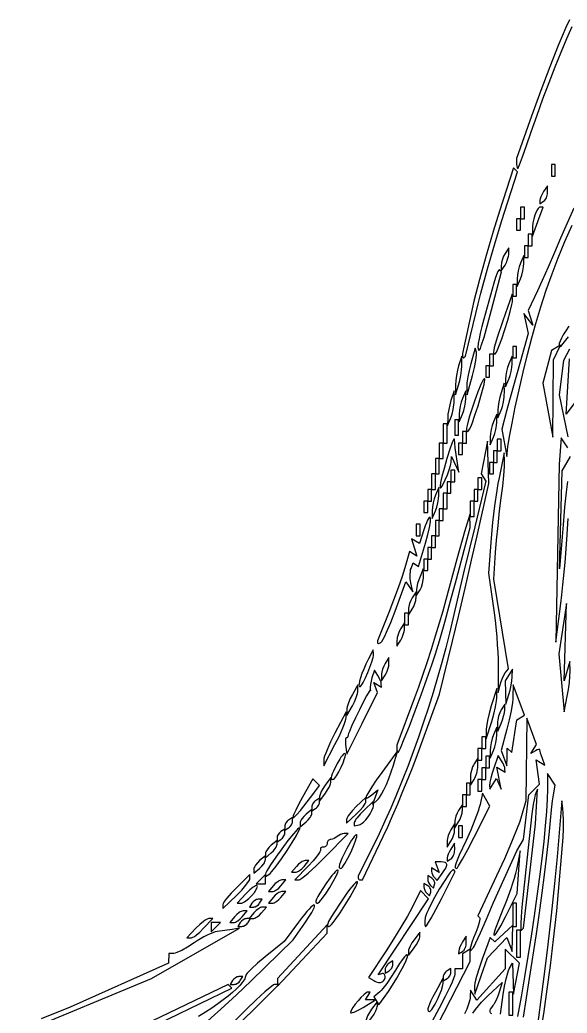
# Model space of a CAD drawing. Header units: millimetres. Extents: x 0.52 to 7.92, y 0.28 to 7.41.
# Drawn here: x 2.397 to 3.785, y 4.241 to 6.759 of the extents above; entities that cross this region are included whole.
import ezdxf

# ---------------------------------------------------------------- set-up
doc = ezdxf.new("R2010")
doc.units = ezdxf.units.MM
doc.header["$MEASUREMENT"] = 0

msp = doc.modelspace()

# ---------------------------------------------------------------- linework, layer by layer
at = {"flags": 128}
for points in [[(3.79083, 6.759078), (3.782002, 6.739501), (3.772559, 6.717681), (3.762566, 6.693771), (3.741204, 6.640288), (3.71845, 6.580267), (3.694843, 6.514923), (3.656863, 6.407297), (3.656863, 6.393191), (3.657155, 6.388036), (3.657949, 6.384429), (3.658497, 6.383308), (3.659126, 6.382697), (3.659819, 6.382637), (3.660562, 6.38317)], [(3.660562, 6.38317), (3.661915, 6.385791), (3.664356, 6.391718), (3.671953, 6.411974), (3.682249, 6.440908), (3.694144, 6.47549), (3.7086, 6.517207), (3.723723, 6.559053), (3.739196, 6.60023), (3.754702, 6.639939), (3.76992, 6.677383), (3.784535, 6.711762), (3.798228, 6.742277)], [(3.523522, 5.902778), (3.527437, 5.906863), (3.553137, 6.014706), (3.559116, 6.038934), (3.566273, 6.066493), (3.58304, 6.127777), (3.601282, 6.190896), (3.618843, 6.248189), (3.65885, 6.37383), (3.648599, 6.38408), (3.613104, 6.274281), (3.597033, 6.222278), (3.579516, 6.16185), (3.562669, 6.100499), (3.548608, 6.045723), (3.519608, 5.912828), (3.519917, 5.907662), (3.520758, 5.904045), (3.521338, 5.90292), (3.522002, 5.902307), (3.522736, 5.902246), (3.523522, 5.902778)], [(3.745098, 6.362745), (3.754902, 6.362745), (3.754902, 6.382353), (3.754902, 6.392157), (3.745098, 6.392157), (3.745098, 6.372549), (3.745098, 6.362745)], [(3.72549, 6.29902), (3.727457, 6.300575), (3.729285, 6.30268), (3.730936, 6.305243), (3.73237, 6.308169), (3.733548, 6.311366), (3.734429, 6.314742), (3.734974, 6.318203), (3.735144, 6.321657), (3.734994, 6.338235), (3.72549, 6.323529), (3.721788, 6.317194), (3.718734, 6.310813), (3.716645, 6.305132), (3.715836, 6.300892), (3.715686, 6.29296), (3.72549, 6.29902)], [(3.802301, 6.281343), (3.784876, 6.243423), (3.768568, 6.205882), (3.753097, 6.169557), (3.736854, 6.132255), (3.72177, 6.09836), (3.709771, 6.072257), (3.685985, 6.021965), (3.697928, 5.985294), (3.674885, 6.014706), (3.685877, 5.963857), (3.665515, 5.891242), (3.647368, 5.825707), (3.632332, 5.770115), (3.619511, 5.721602), (3.631829, 5.651961), (3.634851, 5.676471)], [(3.666667, 6.254902), (3.676471, 6.254902), (3.676471, 6.27451), (3.676471, 6.284314), (3.666667, 6.284314), (3.666667, 6.264706), (3.666667, 6.254902)], [(3.710962, 6.247549), (3.724464, 6.284314), (3.716317, 6.284314), (3.71464, 6.283916), (3.712921, 6.282766), (3.711183, 6.280933), (3.709447, 6.278483), (3.706072, 6.272002), (3.702974, 6.263863), (3.70033, 6.254603), (3.698318, 6.244762), (3.697117, 6.234878), (3.696903, 6.22549), (3.69746, 6.210784), (3.710962, 6.247549)], [(3.656863, 6.22549), (3.666667, 6.22549), (3.666667, 6.245098), (3.666667, 6.254902), (3.656863, 6.254902), (3.656863, 6.235294), (3.656863, 6.22549)], [(3.634851, 5.676471), (3.638822, 5.702434), (3.645196, 5.736654), (3.653463, 5.776872), (3.663115, 5.820833), (3.673642, 5.866278), (3.684535, 5.910951), (3.695283, 5.952595), (3.705378, 5.988953), (3.718372, 6.0318), (3.732154, 6.073733), (3.746857, 6.115081), (3.762611, 6.156171), (3.779545, 6.197333), (3.79779, 6.238893)], [(3.686275, 6.186275), (3.696078, 6.186275), (3.696078, 6.205882), (3.696078, 6.215686), (3.686275, 6.215686), (3.686275, 6.196078), (3.686275, 6.186275)], [(3.627451, 6.137255), (3.631141, 6.144125), (3.634163, 6.151961), (3.636205, 6.159796), (3.636761, 6.163412), (3.636955, 6.166667), (3.636955, 6.181373), (3.627451, 6.166667), (3.623761, 6.159796), (3.620739, 6.151961), (3.618697, 6.144125), (3.618141, 6.140509), (3.617947, 6.137255), (3.617947, 6.122549), (3.627451, 6.137255)], [(3.676471, 6.156863), (3.686275, 6.156863), (3.686275, 6.176471), (3.686275, 6.186275), (3.676471, 6.186275), (3.676471, 6.166667), (3.676471, 6.156863)], [(3.666667, 6.102941), (3.669938, 6.112102), (3.672617, 6.122549), (3.674428, 6.132996), (3.675092, 6.142157), (3.675092, 6.161765), (3.666667, 6.142157), (3.663395, 6.132996), (3.660716, 6.122549), (3.658906, 6.112102), (3.658241, 6.102941), (3.658241, 6.083333), (3.666667, 6.102941)], [(3.563529, 5.923006), (3.564984, 5.925916), (3.56733, 5.932431), (3.574201, 5.954614), (3.583167, 5.986242), (3.593252, 6.024001), (3.61827, 6.120292), (3.613736, 6.124826), (3.613221, 6.125092), (3.612615, 6.124967), (3.61116, 6.12361), (3.609434, 6.120892), (3.607497, 6.116948), (3.603236, 6.105929), (3.598865, 6.091641), (3.573675, 6.000672), (3.568635, 5.981782), (3.5646, 5.964959), (3.561606, 5.950481), (3.559689, 5.938627), (3.558887, 5.929674), (3.558915, 5.926372), (3.559235, 5.9239), (3.559852, 5.922293), (3.560771, 5.921585), (3.561994, 5.921811), (3.563529, 5.923006)], [(3.647059, 6.058824), (3.656863, 6.058824), (3.656863, 6.078431), (3.656863, 6.088235), (3.647059, 6.088235), (3.647059, 6.068627), (3.647059, 6.058824)], [(3.602041, 5.911765), (3.602726, 5.912109), (3.603587, 5.913114), (3.605789, 5.916943), (3.60854, 5.922927), (3.611737, 5.930739), (3.619041, 5.950546), (3.626855, 5.973755), (3.634336, 5.997761), (3.640639, 6.019953), (3.644918, 6.037726), (3.646035, 6.044141), (3.646329, 6.048472), (3.645599, 6.063725), (3.621819, 5.995639), (3.607684, 5.954001), (3.603157, 5.939379), (3.600195, 5.92834), (3.598699, 5.92047), (3.59847, 5.917596), (3.598572, 5.915359), (3.598993, 5.913709), (3.599719, 5.912595), (3.600739, 5.911964), (3.602041, 5.911765)], [(3.789489, 5.9829), (3.781664, 5.971055), (3.775294, 5.960697), (3.770391, 5.951855), (3.766965, 5.944557), (3.765029, 5.938831), (3.764623, 5.936567), (3.764594, 5.934706), (3.764943, 5.933253), (3.765672, 5.932211), (3.766782, 5.931583), (3.768275, 5.931373)], [(3.768275, 5.931373), (3.769546, 5.932173), (3.771805, 5.934468), (3.778779, 5.942894), (3.788189, 5.955366)], [(3.544795, 5.857843), (3.549825, 5.87765), (3.553446, 5.895343), (3.554621, 5.902794), (3.555318, 5.908992), (3.555493, 5.913697), (3.555104, 5.916667), (3.551783, 5.926471), (3.540652, 5.887255), (3.536395, 5.870481), (3.533032, 5.853799), (3.530902, 5.839139), (3.530405, 5.833171), (3.530343, 5.828431), (3.531165, 5.808824), (3.544795, 5.857843)], [(3.647059, 5.901961), (3.656863, 5.901961), (3.656863, 5.921569), (3.656863, 5.931373), (3.647059, 5.931373), (3.647059, 5.911765), (3.647059, 5.901961)], [(3.749652, 5.79902), (3.75021, 5.897059), (3.768038, 5.934589), (3.745631, 5.920741), (3.723318, 5.838235), (3.749094, 5.70098), (3.749652, 5.79902)], [(3.790794, 5.92462), (3.775628, 5.895293), (3.764776, 5.808824), (3.786506, 5.702021)], [(3.509804, 5.833333), (3.512852, 5.844784), (3.515348, 5.857843), (3.517034, 5.870902), (3.517653, 5.882353), (3.517653, 5.906863), (3.509804, 5.882353), (3.506756, 5.870902), (3.50426, 5.857843), (3.502574, 5.844784), (3.501955, 5.833333), (3.501955, 5.808824), (3.509804, 5.833333)], [(3.588235, 5.882353), (3.598039, 5.882353), (3.598039, 5.901961), (3.598039, 5.911765), (3.588235, 5.911765), (3.588235, 5.892157), (3.588235, 5.882353)], [(3.637255, 5.848039), (3.640526, 5.8572), (3.643206, 5.867647), (3.645016, 5.878094), (3.645681, 5.887255), (3.645681, 5.906863), (3.637255, 5.887255), (3.633983, 5.878094), (3.631304, 5.867647), (3.629494, 5.8572), (3.628829, 5.848039), (3.628829, 5.828431), (3.637255, 5.848039)], [(3.804649, 5.789216), (3.782887, 5.759804), (3.791366, 5.900096)], [(3.578431, 5.852941), (3.588235, 5.852941), (3.588235, 5.872549), (3.588235, 5.882353), (3.578431, 5.882353), (3.578431, 5.862745), (3.578431, 5.852941)], [(3.533514, 5.715686), (3.534251, 5.716055), (3.53517, 5.717129), (3.537497, 5.721211), (3.540381, 5.727564), (3.543704, 5.73582), (3.551207, 5.756567), (3.559075, 5.780504), (3.566381, 5.804684), (3.572193, 5.826161), (3.574249, 5.834964), (3.575584, 5.841986), (3.57608, 5.846859), (3.575978, 5.848374), (3.575622, 5.849214), (3.575024, 5.849388), (3.574231, 5.848933), (3.572116, 5.846252), (3.569383, 5.841405), (3.566137, 5.834622), (3.55852, 5.816174), (3.550105, 5.792763), (3.537664, 5.754701), (3.533711, 5.741272), (3.531167, 5.731097), (3.529953, 5.723812), (3.529821, 5.721141), (3.529992, 5.719057), (3.530456, 5.717514), (3.531205, 5.716469), (3.532227, 5.715874), (3.533514, 5.715686)], [(3.490196, 5.75), (3.491883, 5.754439), (3.493445, 5.759547), (3.496062, 5.771048), (3.497781, 5.783054), (3.49822, 5.788794), (3.498334, 5.794118), (3.498045, 5.818627), (3.490196, 5.794118), (3.487126, 5.783054), (3.484568, 5.771048), (3.48279, 5.759547), (3.482058, 5.75), (3.48177, 5.730392), (3.490196, 5.75)], [(3.519608, 5.759804), (3.522879, 5.768964), (3.525559, 5.779412), (3.527369, 5.789859), (3.528034, 5.79902), (3.528034, 5.818627), (3.519608, 5.79902), (3.516336, 5.789859), (3.513657, 5.779412), (3.511847, 5.768964), (3.511182, 5.759804), (3.511182, 5.740196), (3.519608, 5.759804)], [(3.617647, 5.769608), (3.619334, 5.774047), (3.620896, 5.779155), (3.623513, 5.790656), (3.625232, 5.802662), (3.625671, 5.808402), (3.625785, 5.813725), (3.625496, 5.838235), (3.617647, 5.813725), (3.614577, 5.802662), (3.612019, 5.790656), (3.610241, 5.779155), (3.609509, 5.769608), (3.609221, 5.75), (3.617647, 5.769608)], [(3.5, 5.705882), (3.509804, 5.705882), (3.509804, 5.72549), (3.509804, 5.745098), (3.5, 5.745098), (3.5, 5.72549), (3.5, 5.705882)], [(3.598039, 5.70098), (3.601311, 5.710141), (3.60399, 5.720588), (3.6058, 5.731036), (3.606465, 5.740196), (3.606465, 5.759804), (3.598039, 5.740196), (3.594768, 5.731036), (3.592089, 5.720588), (3.590278, 5.710141), (3.589613, 5.70098), (3.589613, 5.681373), (3.598039, 5.70098)], [(3.470588, 5.686275), (3.480392, 5.686275), (3.480392, 5.705882), (3.480392, 5.72549), (3.480392, 5.735294), (3.470588, 5.735294), (3.470588, 5.715686), (3.470588, 5.696078), (3.470588, 5.686275)], [(3.260485, 4.578431), (3.266069, 4.578431), (3.318328, 4.688725), (3.329747, 4.713434), (3.342183, 4.741418), (3.355236, 4.771714), (3.368506, 4.803355), (3.381593, 4.835377), (3.394098, 4.866814), (3.40562, 4.896702), (3.415762, 4.924073), (3.460937, 5.049127), (3.493954, 5.183877), (3.509114, 5.246642), (3.525985, 5.317923), (3.542509, 5.388958), (3.556631, 5.45098), (3.586291, 5.583333), (3.58321, 5.691176), (3.567026, 5.608563), (3.578973, 5.589232), (3.550509, 5.473538), (3.52254, 5.35727), (3.495264, 5.240196), (3.486698, 5.203986), (3.477349, 5.167131), (3.467268, 5.129775), (3.456506, 5.092062), (3.445114, 5.054139), (3.433143, 5.016149), (3.420644, 4.978237), (3.407668, 4.940548), (3.394266, 4.903227), (3.380488, 4.866418), (3.366385, 4.830266), (3.35201, 4.794917), (3.337411, 4.760514), (3.32264, 4.727203), (3.307749, 4.695128), (3.292788, 4.664433), (3.254902, 4.588671), (3.254902, 4.583551), (3.255343, 4.581563), (3.256542, 4.579935), (3.258317, 4.578835), (3.260485, 4.578431)], [(3.475844, 5.593137), (3.481163, 5.605718), (3.485688, 5.618229), (3.488941, 5.629224), (3.489941, 5.633701), (3.490443, 5.637255), (3.491574, 5.651961), (3.510179, 5.612745), (3.505089, 5.645833), (3.50129, 5.673882), (3.499974, 5.686056), (3.499302, 5.694853), (3.499134, 5.696145), (3.498782, 5.696753), (3.498256, 5.696699), (3.497565, 5.69601), (3.49573, 5.692823), (3.493355, 5.687385), (3.487302, 5.670545), (3.480038, 5.647059), (3.472866, 5.621719), (3.467574, 5.601452), (3.464173, 5.58638), (3.462671, 5.576622), (3.462635, 5.573774), (3.463077, 5.572299), (3.463478, 5.572081), (3.464, 5.572212), (3.465402, 5.57353), (3.467287, 5.576266), (3.469655, 5.580436), (3.475844, 5.593137)], [(3.519608, 5.686275), (3.529412, 5.686275), (3.529412, 5.705882), (3.529412, 5.715686), (3.519608, 5.715686), (3.519608, 5.696078), (3.519608, 5.686275)], [(3.607843, 5.666667), (3.617647, 5.666667), (3.617647, 5.686275), (3.617647, 5.696078), (3.607843, 5.696078), (3.607843, 5.676471), (3.607843, 5.666667)], [(3.786878, 5.67376), (3.769835, 5.699772), (3.765083, 5.632353), (3.755997, 5.181373), (3.768876, 5.279412), (3.771579, 5.301507), (3.774326, 5.326762), (3.779644, 5.383211), (3.784221, 5.441682), (3.787448, 5.495098)], [(3.460784, 5.647059), (3.470588, 5.647059), (3.470588, 5.666667), (3.470588, 5.686275), (3.460784, 5.686275), (3.460784, 5.666667), (3.460784, 5.647059)], [(3.509804, 5.656863), (3.519608, 5.656863), (3.519608, 5.676471), (3.519608, 5.686275), (3.509804, 5.686275), (3.509804, 5.666667), (3.509804, 5.656863)], [(3.598039, 5.637255), (3.607843, 5.637255), (3.607843, 5.656863), (3.607843, 5.666667), (3.598039, 5.666667), (3.598039, 5.647059), (3.598039, 5.637255)], [(3.45098, 5.607843), (3.460784, 5.607843), (3.460784, 5.627451), (3.460784, 5.647059), (3.45098, 5.647059), (3.45098, 5.627451), (3.45098, 5.607843)], [(3.614726, 5.073529), (3.617332, 5.08195), (3.620708, 5.090382), (3.624418, 5.097847), (3.628025, 5.103366), (3.636292, 5.113594), (3.599129, 5.341419), (3.603669, 5.408455), (3.606191, 5.440148), (3.609702, 5.476886), (3.613736, 5.514115), (3.61783, 5.547278), (3.62149, 5.576837), (3.624343, 5.60425), (3.626104, 5.626461), (3.626487, 5.634661), (3.62649, 5.640415), (3.62553, 5.661765), (3.612404, 5.598039), (3.609627, 5.583417), (3.606765, 5.566256), (3.601117, 5.526827), (3.596114, 5.484769), (3.592413, 5.445102), (3.585548, 5.35589), (3.597803, 5.273533), (3.600261, 5.255589), (3.602547, 5.23614), (3.606404, 5.195209), (3.607877, 5.174965), (3.60898, 5.155694), (3.609662, 5.138016), (3.609876, 5.122549), (3.609694, 5.053922), (3.614726, 5.073529)], [(3.785792, 5.588744), (3.78238, 5.561287), (3.778555, 5.523449), (3.774764, 5.479251), (3.765975, 5.367647), (3.772346, 5.615522), (3.793521, 5.651961)], [(3.490196, 5.588235), (3.5, 5.588235), (3.5, 5.607843), (3.5, 5.617647), (3.490196, 5.617647), (3.490196, 5.598039), (3.490196, 5.588235)], [(3.588235, 5.607843), (3.598039, 5.607843), (3.598039, 5.627451), (3.598039, 5.637255), (3.588235, 5.637255), (3.588235, 5.617647), (3.588235, 5.607843)], [(3.441176, 5.568627), (3.45098, 5.568627), (3.45098, 5.588235), (3.45098, 5.607843), (3.441176, 5.607843), (3.441176, 5.588235), (3.441176, 5.568627)], [(3.558824, 5.568627), (3.568627, 5.568627), (3.568627, 5.588235), (3.568627, 5.598039), (3.558824, 5.598039), (3.558824, 5.578431), (3.558824, 5.568627)], [(3.431373, 5.539216), (3.441176, 5.539216), (3.441176, 5.558824), (3.441176, 5.568627), (3.431373, 5.568627), (3.431373, 5.54902), (3.431373, 5.539216)], [(3.45098, 5.514706), (3.454252, 5.523866), (3.456931, 5.534314), (3.458741, 5.544761), (3.459406, 5.553922), (3.459406, 5.573529), (3.45098, 5.553922), (3.447709, 5.544761), (3.44503, 5.534314), (3.443219, 5.523866), (3.442555, 5.514706), (3.442555, 5.495098), (3.45098, 5.514706)], [(3.480392, 5.558824), (3.490196, 5.558824), (3.490196, 5.578431), (3.490196, 5.588235), (3.480392, 5.588235), (3.480392, 5.568627), (3.480392, 5.558824)], [(3.54902, 5.539216), (3.558824, 5.539216), (3.558824, 5.558824), (3.558824, 5.568627), (3.54902, 5.568627), (3.54902, 5.54902), (3.54902, 5.539216)], [(3.470588, 5.519608), (3.480392, 5.519608), (3.480392, 5.539216), (3.480392, 5.558824), (3.470588, 5.558824), (3.470588, 5.539216), (3.470588, 5.519608)], [(3.421569, 5.509804), (3.431373, 5.509804), (3.431373, 5.529412), (3.431373, 5.539216), (3.421569, 5.539216), (3.421569, 5.519608), (3.421569, 5.509804)], [(3.460784, 5.490196), (3.470588, 5.490196), (3.470588, 5.509804), (3.470588, 5.519608), (3.460784, 5.519608), (3.460784, 5.5), (3.460784, 5.490196)], [(3.539216, 5.5), (3.54902, 5.5), (3.54902, 5.519608), (3.54902, 5.539216), (3.539216, 5.539216), (3.539216, 5.519608), (3.539216, 5.5)], [(3.312714, 5.180747), (3.315032, 5.183352), (3.318261, 5.188708), (3.322256, 5.196487), (3.326867, 5.206365), (3.337355, 5.231108), (3.348548, 5.260326), (3.37559, 5.334471), (3.393858, 5.308824), (3.388776, 5.331828), (3.387218, 5.341841), (3.386732, 5.3521), (3.387312, 5.3614), (3.388, 5.365314), (3.388953, 5.368536), (3.394211, 5.38224), (3.408341, 5.373508), (3.42595, 5.432294), (3.431974, 5.454218), (3.435966, 5.472385), (3.438008, 5.486149), (3.438323, 5.491177), (3.438179, 5.494861), (3.437588, 5.497121), (3.437128, 5.497691), (3.43656, 5.497875), (3.435884, 5.497662), (3.435103, 5.497043), (3.433229, 5.494543), (3.430947, 5.490295), (3.428268, 5.484218), (3.425201, 5.476231), (3.421756, 5.466253), (3.410184, 5.431192), (3.390056, 5.443632), (3.404061, 5.399505), (3.385264, 5.411123), (3.373106, 5.369777), (3.366136, 5.348056), (3.356144, 5.31948), (3.344466, 5.287761), (3.332435, 5.256612), (3.303922, 5.184793), (3.303922, 5.180053), (3.304101, 5.179212), (3.304615, 5.178642), (3.305428, 5.178339), (3.306504, 5.178302), (3.3093, 5.179011), (3.312714, 5.180747)], [(3.356853, 4.902778), (3.358828, 4.906076), (3.362087, 4.913015), (3.37181, 4.936099), (3.384717, 4.968593), (3.399505, 5.007062), (3.414871, 5.04807), (3.42951, 5.08818), (3.442119, 5.123955), (3.451395, 5.151961), (3.461267, 5.185108), (3.474568, 5.231874), (3.489556, 5.286045), (3.504489, 5.341403), (3.539216, 5.472023), (3.53785, 5.504902), (3.524765, 5.460784), (3.505399, 5.39197), (3.477212, 5.288476), (3.469372, 5.260276), (3.460286, 5.229231), (3.45028, 5.19636), (3.439679, 5.162682), (3.42881, 5.129214), (3.417997, 5.096974), (3.407566, 5.066981), (3.397843, 5.040252), (3.352941, 4.920218), (3.352941, 4.909455), (3.35325, 4.905599), (3.35409, 4.903054), (3.35467, 4.902343), (3.355334, 4.902041), (3.356067, 4.902177), (3.356853, 4.902778)], [(3.45098, 5.45098), (3.460784, 5.45098), (3.460784, 5.470588), (3.460784, 5.490196), (3.45098, 5.490196), (3.45098, 5.470588), (3.45098, 5.45098)], [(3.401961, 5.45098), (3.411765, 5.45098), (3.411765, 5.470588), (3.411765, 5.480392), (3.401961, 5.480392), (3.401961, 5.460784), (3.401961, 5.45098)], [(3.441176, 5.421569), (3.45098, 5.421569), (3.45098, 5.441176), (3.45098, 5.45098), (3.441176, 5.45098), (3.441176, 5.431373), (3.441176, 5.421569)], [(3.431373, 5.392157), (3.441176, 5.392157), (3.441176, 5.411765), (3.441176, 5.421569), (3.431373, 5.421569), (3.431373, 5.401961), (3.431373, 5.392157)], [(3.421569, 5.362745), (3.431373, 5.362745), (3.431373, 5.382353), (3.431373, 5.392157), (3.421569, 5.392157), (3.421569, 5.372549), (3.421569, 5.362745)], [(3.411765, 5.313725), (3.413663, 5.31708), (3.415412, 5.320983), (3.418318, 5.329871), (3.420189, 5.339265), (3.420644, 5.3438), (3.420729, 5.348039), (3.42019, 5.367647), (3.411765, 5.348039), (3.408451, 5.339265), (3.405656, 5.329871), (3.403674, 5.320983), (3.4028, 5.313725), (3.402261, 5.29902), (3.411765, 5.313725)], [(3.392157, 5.264706), (3.395847, 5.271576), (3.398869, 5.279412), (3.400911, 5.287247), (3.401467, 5.290863), (3.401661, 5.294118), (3.401661, 5.308824), (3.392157, 5.294118), (3.388467, 5.287247), (3.385445, 5.279412), (3.383403, 5.271576), (3.382847, 5.26796), (3.382653, 5.264706), (3.382653, 5.25), (3.392157, 5.264706)], [(3.785419, 5.044118), (3.788325, 5.061278), (3.790643, 5.079013), (3.792138, 5.095232), (3.792575, 5.107843), (3.792163, 5.132353), (3.777737, 5.083333), (3.783295, 5.279412), (3.764108, 5.151961), (3.77785, 5.004902), (3.785419, 5.044118)], [(3.372549, 5.22549), (3.382353, 5.22549), (3.382353, 5.245098), (3.382353, 5.254902), (3.372549, 5.254902), (3.372549, 5.235294), (3.372549, 5.22549)], [(3.362745, 5.186275), (3.366435, 5.193145), (3.369457, 5.20098), (3.371499, 5.208816), (3.372055, 5.212432), (3.372249, 5.215686), (3.372249, 5.230392), (3.362745, 5.215686), (3.359055, 5.208816), (3.356033, 5.20098), (3.353991, 5.193145), (3.353435, 5.189529), (3.353241, 5.186275), (3.353241, 5.171569), (3.362745, 5.186275)], [(3.259012, 5.068627), (3.260533, 5.069386), (3.262485, 5.071543), (3.264796, 5.074926), (3.267391, 5.079358), (3.273135, 5.090671), (3.279127, 5.104082), (3.284774, 5.118191), (3.289484, 5.131598), (3.292665, 5.142904), (3.293497, 5.147331), (3.293725, 5.150707), (3.293333, 5.161765), (3.280241, 5.137255), (3.274241, 5.12532), (3.268882, 5.113328), (3.264322, 5.101786), (3.260719, 5.091204), (3.258229, 5.082089), (3.25701, 5.074949), (3.256926, 5.072279), (3.257218, 5.070293), (3.257907, 5.069054), (3.259012, 5.068627)], [(3.323529, 5.098039), (3.32722, 5.10491), (3.330241, 5.112745), (3.332283, 5.120581), (3.332839, 5.124197), (3.333033, 5.127451), (3.333033, 5.142157), (3.323529, 5.127451), (3.319839, 5.120581), (3.316817, 5.112745), (3.314776, 5.10491), (3.31422, 5.101293), (3.314026, 5.098039), (3.314026, 5.083333), (3.323529, 5.098039)], [(3.637255, 5.04902), (3.640368, 5.060083), (3.643042, 5.072089), (3.644991, 5.08359), (3.645931, 5.093137), (3.646759, 5.112745), (3.627751, 5.083333), (3.629405, 5.02451), (3.637255, 5.04902)], [(3.265308, 4.975329), (3.304262, 5.0536), (3.294342, 5.07945), (3.313725, 5.06747), (3.313575, 5.075402), (3.31284, 5.079551), (3.310948, 5.084984), (3.308187, 5.090996), (3.304843, 5.096884), (3.296261, 5.110434), (3.289949, 5.090546), (3.287616, 5.082164), (3.285932, 5.074042), (3.285052, 5.067108), (3.285136, 5.06229), (3.285826, 5.05782), (3.285749, 5.05758), (3.285379, 5.058824), (3.285095, 5.059053), (3.284535, 5.058674), (3.28266, 5.056234), (3.2764, 5.04566), (3.267761, 5.029451), (3.257906, 5.009954), (3.247997, 4.989519), (3.239197, 4.970496), (3.232669, 4.955233), (3.230621, 4.949745), (3.229576, 4.946078), (3.228662, 4.942465), (3.227523, 4.939874), (3.226304, 4.938547), (3.22571, 4.938433), (3.22515, 4.938725), (3.22461, 4.939061), (3.224133, 4.939002), (3.223373, 4.937794), (3.222874, 4.935279), (3.222642, 4.931635), (3.22299, 4.921667), (3.224452, 4.909314), (3.226355, 4.897059), (3.265308, 4.975329)], [(3.240196, 5.019608), (3.245636, 5.030285), (3.250091, 5.041238), (3.253102, 5.05118), (3.253921, 5.055369), (3.254207, 5.058824), (3.254207, 5.073529), (3.240196, 5.04902), (3.234756, 5.038343), (3.230301, 5.02739), (3.227291, 5.017448), (3.226471, 5.013258), (3.226185, 5.009804), (3.226185, 4.995098), (3.240196, 5.019608)], [(3.593644, 4.980392), (3.599002, 4.999069), (3.603313, 5.01731), (3.606138, 5.033023), (3.606857, 5.039278), (3.607038, 5.044118), (3.606531, 5.063725), (3.59263, 5.019608), (3.587273, 5.000931), (3.582961, 4.98269), (3.580136, 4.966977), (3.579418, 4.960722), (3.579236, 4.955882), (3.579743, 4.936275), (3.593644, 4.980392)], [(3.632608, 4.890268), (3.632862, 4.912889), (3.644448, 4.901304), (3.657784, 4.984707), (3.676693, 4.996393), (3.64844, 5.073529), (3.647633, 5.044118), (3.647177, 5.037109), (3.646183, 5.028443), (3.64283, 5.007506), (3.638075, 4.984042), (3.632417, 4.960784), (3.618007, 4.906863), (3.632353, 4.867647), (3.632608, 4.890268)], [(3.617647, 4.97549), (3.620961, 4.984264), (3.623756, 4.993658), (3.625738, 5.002547), (3.626612, 5.009804), (3.627151, 5.02451), (3.617647, 5.009804), (3.615749, 5.00645), (3.613999, 5.002547), (3.611093, 4.993658), (3.609223, 4.984264), (3.608768, 4.979729), (3.608682, 4.97549), (3.609221, 4.955882), (3.617647, 4.97549)], [(3.196078, 4.921569), (3.207139, 4.943666), (3.216197, 4.963971), (3.219683, 4.972747), (3.222317, 4.980231), (3.223984, 4.986141), (3.224565, 4.990196), (3.224565, 5.004902), (3.196078, 4.95098), (3.185018, 4.928883), (3.17596, 4.908578), (3.172474, 4.899802), (3.169839, 4.892318), (3.168173, 4.886408), (3.167592, 4.882353), (3.167592, 4.867647), (3.196078, 4.921569)], [(3.547196, 4.407353), (3.549667, 4.411325), (3.55365, 4.419092), (3.565322, 4.44417), (3.580555, 4.478903), (3.597693, 4.519608), (3.657209, 4.651961), (3.674209, 4.681373), (3.687687, 4.794129), (3.714576, 4.821019), (3.706734, 4.882984), (3.728822, 4.869332), (3.722254, 4.886448), (3.717616, 4.899911), (3.716205, 4.905076), (3.715686, 4.908243), (3.715455, 4.90904), (3.714793, 4.909508), (3.713746, 4.909655), (3.712361, 4.909493), (3.708762, 4.908274), (3.704368, 4.905927), (3.693049, 4.898931), (3.70711, 4.921683), (3.682858, 4.98875), (3.680503, 4.779412), (3.667386, 4.735294), (3.663771, 4.724353), (3.658504, 4.710129), (3.644018, 4.674222), (3.625933, 4.632364), (3.606256, 4.589343), (3.558243, 4.487509), (3.562601, 4.483151), (3.563193, 4.481598), (3.563198, 4.478839), (3.562656, 4.475029), (3.561604, 4.470321), (3.558129, 4.458828), (3.553087, 4.445594), (3.547701, 4.432137), (3.54329, 4.420038), (3.54031, 4.410623), (3.539216, 4.405217), (3.539216, 4.398039), (3.547196, 4.407353)], [(3.598039, 4.906863), (3.601311, 4.916023), (3.60399, 4.926471), (3.6058, 4.936918), (3.606465, 4.946078), (3.606465, 4.965686), (3.598039, 4.946078), (3.594768, 4.936918), (3.592089, 4.926471), (3.590278, 4.916023), (3.589613, 4.906863), (3.589613, 4.887255), (3.598039, 4.906863)], [(3.568627, 4.911765), (3.578431, 4.911765), (3.578431, 4.931373), (3.578431, 4.941176), (3.568627, 4.941176), (3.568627, 4.921569), (3.568627, 4.911765)], [(3.558824, 4.882353), (3.568627, 4.882353), (3.568627, 4.901961), (3.568627, 4.911765), (3.558824, 4.911765), (3.558824, 4.892157), (3.558824, 4.882353)], [(3.190925, 4.833333), (3.19261, 4.834012), (3.194704, 4.835934), (3.197127, 4.838932), (3.199798, 4.842835), (3.205564, 4.852686), (3.211361, 4.864134), (3.216548, 4.875829), (3.220484, 4.88642), (3.221781, 4.890878), (3.222526, 4.894554), (3.222637, 4.897278), (3.222034, 4.898881), (3.221455, 4.899226), (3.220734, 4.899257), (3.218913, 4.89843), (3.216654, 4.896503), (3.21404, 4.893579), (3.211154, 4.889758), (3.208081, 4.885145), (3.201703, 4.873947), (3.192132, 4.854479), (3.18916, 4.847427), (3.187346, 4.841976), (3.186653, 4.837982), (3.186715, 4.836488), (3.187044, 4.835305), (3.187633, 4.834416), (3.18848, 4.833803), (3.190925, 4.833333)], [(3.304124, 4.781548), (3.306453, 4.784031), (3.308961, 4.787313), (3.314423, 4.796059), (3.320327, 4.807361), (3.326487, 4.820792), (3.332718, 4.835923), (3.338834, 4.852329), (3.344651, 4.869582), (3.349983, 4.887255), (3.35554, 4.906863), (3.315025, 4.851244), (3.300799, 4.831349), (3.289675, 4.814996), (3.281677, 4.802239), (3.27683, 4.793131), (3.275595, 4.789964), (3.275158, 4.78773), (3.27552, 4.786435), (3.276686, 4.786088), (3.278658, 4.786694), (3.281438, 4.788261), (3.28944, 4.794304), (3.30437, 4.806695), (3.291232, 4.769608), (3.304124, 4.781548)], [(3.54902, 4.833333), (3.550929, 4.836688), (3.55271, 4.840591), (3.555732, 4.849479), (3.557773, 4.858873), (3.558329, 4.863408), (3.558523, 4.867647), (3.558523, 4.887255), (3.54902, 4.872549), (3.547111, 4.869195), (3.54533, 4.865292), (3.542308, 4.856403), (3.540266, 4.847009), (3.53971, 4.842474), (3.539516, 4.838235), (3.539516, 4.818627), (3.54902, 4.833333)], [(3.578431, 4.862745), (3.588235, 4.862745), (3.588235, 4.882353), (3.588235, 4.892157), (3.578431, 4.892157), (3.578431, 4.872549), (3.578431, 4.862745)], [(3.597003, 4.822188), (3.60547, 4.835552), (3.617764, 4.808824), (3.607057, 4.864388), (3.627451, 4.851784), (3.627301, 4.859716), (3.626582, 4.863837), (3.624738, 4.869195), (3.622045, 4.875096), (3.618785, 4.880847), (3.61042, 4.894047), (3.599328, 4.862227), (3.595033, 4.84902), (3.591538, 4.836584), (3.589202, 4.826317), (3.588582, 4.822433), (3.588385, 4.819615), (3.588536, 4.808824), (3.597003, 4.822188)], [(3.568627, 4.833333), (3.578431, 4.833333), (3.578431, 4.852941), (3.578431, 4.862745), (3.568627, 4.862745), (3.568627, 4.843137), (3.568627, 4.833333)], [(3.17188, 4.798442), (3.177445, 4.806651), (3.181955, 4.814932), (3.184948, 4.822322), (3.185732, 4.82538), (3.185963, 4.827854), (3.185651, 4.838235), (3.171257, 4.819205), (3.165692, 4.810996), (3.161183, 4.802715), (3.158189, 4.795325), (3.157406, 4.792267), (3.157175, 4.789793), (3.157486, 4.779412), (3.17188, 4.798442)], [(3.674261, 4.230392), (3.689785, 4.328431), (3.707204, 4.442196), (3.714921, 4.495498), (3.721864, 4.545572), (3.727947, 4.591788), (3.733085, 4.633515), (3.737191, 4.670123), (3.740182, 4.70098), (3.742834, 4.729561), (3.745663, 4.756648), (3.748329, 4.779186), (3.750495, 4.794118), (3.754867, 4.818627), (3.735594, 4.848039), (3.735329, 4.808824), (3.734558, 4.783045), (3.732616, 4.75193), (3.72959, 4.716091), (3.725569, 4.67614), (3.720644, 4.63269), (3.714902, 4.586353), (3.708434, 4.537741), (3.701326, 4.487467), (3.69367, 4.436143), (3.685553, 4.384381), (3.677065, 4.332793), (3.668295, 4.281993), (3.659331, 4.232591)], [(3.108306, 4.754902), (3.142279, 4.798544), (3.156833, 4.817677), (3.139736, 4.834774), (3.113986, 4.788701), (3.103895, 4.770215), (3.096459, 4.755651), (3.09169, 4.745085), (3.09031, 4.741325), (3.089602, 4.738593), (3.089566, 4.7369), (3.089802, 4.736445), (3.090206, 4.736253), (3.091522, 4.736663), (3.093516, 4.73814), (3.099546, 4.744331), (3.108306, 4.754902)], [(3.529412, 4.794118), (3.539216, 4.794118), (3.539216, 4.813725), (3.539216, 4.823529), (3.529412, 4.823529), (3.529412, 4.803922), (3.529412, 4.794118)], [(3.558824, 4.803922), (3.568627, 4.803922), (3.568627, 4.823529), (3.568627, 4.833333), (3.558824, 4.833333), (3.558824, 4.813725), (3.558824, 4.803922)], [(3.147059, 4.759804), (3.149028, 4.761221), (3.150866, 4.76293), (3.153983, 4.766963), (3.156089, 4.771382), (3.156663, 4.773574), (3.156863, 4.775667), (3.156863, 4.785471), (3.147059, 4.779412), (3.145089, 4.777995), (3.143252, 4.776286), (3.140135, 4.772253), (3.138028, 4.767833), (3.137455, 4.765642), (3.137255, 4.763549), (3.137255, 4.753745), (3.147059, 4.759804)], [(3.25, 4.745098), (3.259517, 4.754812), (3.26731, 4.76424), (3.270309, 4.76851), (3.272576, 4.772304), (3.27401, 4.775488), (3.27451, 4.777928), (3.27451, 4.787732), (3.25, 4.764706), (3.240483, 4.754992), (3.23269, 4.745564), (3.229691, 4.741294), (3.227424, 4.7375), (3.22599, 4.734316), (3.22549, 4.731876), (3.22549, 4.722072), (3.25, 4.745098)], [(3.504793, 4.607843), (3.505486, 4.608252), (3.506564, 4.609451), (3.509779, 4.61406), (3.519814, 4.630987), (3.533439, 4.656039), (3.549198, 4.68663), (3.588812, 4.765417), (3.570162, 4.798742), (3.564001, 4.769469), (3.562173, 4.762334), (3.559327, 4.753253), (3.551155, 4.730741), (3.540635, 4.70491), (3.52892, 4.678736), (3.511447, 4.640996), (3.506047, 4.628531), (3.502618, 4.619589), (3.500969, 4.61361), (3.500752, 4.611556), (3.500909, 4.610033), (3.501415, 4.60897), (3.502247, 4.608297), (3.504793, 4.607843)], [(3.519608, 4.764706), (3.529412, 4.764706), (3.529412, 4.784314), (3.529412, 4.794118), (3.519608, 4.794118), (3.519608, 4.77451), (3.519608, 4.764706)], [(3.669304, 4.45098), (3.67454, 4.455882), (3.705066, 4.720588), (3.709915, 4.808824), (3.704085, 4.794118), (3.703036, 4.79073), (3.701857, 4.785523), (3.6991, 4.769564), (3.695794, 4.746074), (3.69192, 4.714886), (3.682385, 4.628746), (3.670337, 4.509804), (3.668316, 4.485447), (3.667447, 4.466238), (3.667456, 4.459166), (3.667766, 4.454105), (3.66838, 4.451296), (3.668803, 4.450812), (3.669304, 4.45098)], [(3.257353, 4.718137), (3.259842, 4.718949), (3.262529, 4.72039), (3.265364, 4.722392), (3.2683, 4.724888), (3.27428, 4.731093), (3.280082, 4.738466), (3.285318, 4.746468), (3.289603, 4.754562), (3.292549, 4.762207), (3.2934, 4.765693), (3.29377, 4.768866), (3.294118, 4.777928), (3.269608, 4.754902), (3.260091, 4.745323), (3.252298, 4.736262), (3.249299, 4.732245), (3.247032, 4.728741), (3.245598, 4.725877), (3.245098, 4.723781), (3.245098, 4.715686), (3.257353, 4.718137)], [(3.509804, 4.72549), (3.513494, 4.732361), (3.516516, 4.740196), (3.518558, 4.748032), (3.519114, 4.751648), (3.519308, 4.754902), (3.519308, 4.769608), (3.509804, 4.754902), (3.506114, 4.748032), (3.503092, 4.740196), (3.50105, 4.732361), (3.500494, 4.728744), (3.5003, 4.72549), (3.5003, 4.710784), (3.509804, 4.72549)], [(3.718078, 4.192942), (3.726425, 4.245289), (3.734537, 4.30129), (3.742549, 4.361822), (3.750592, 4.427765), (3.758802, 4.5), (3.775164, 4.686275), (3.775647, 4.708758), (3.775647, 4.730116), (3.775192, 4.747936), (3.77431, 4.759804), (3.771678, 4.779412), (3.759706, 4.637255), (3.753365, 4.569294), (3.744951, 4.489338), (3.73556, 4.407361), (3.726288, 4.333333), (3.704841, 4.171569)], [(3.078431, 4.710784), (3.080401, 4.712202), (3.082238, 4.713911), (3.085355, 4.717943), (3.087462, 4.722363), (3.088035, 4.724554), (3.088235, 4.726647), (3.088235, 4.736451), (3.078431, 4.730392), (3.076462, 4.728975), (3.074625, 4.727266), (3.071507, 4.723233), (3.069401, 4.718814), (3.068828, 4.716622), (3.068627, 4.714529), (3.068627, 4.704725), (3.078431, 4.710784)], [(3.122549, 4.72549), (3.128259, 4.731003), (3.132935, 4.73699), (3.134735, 4.739936), (3.136095, 4.742729), (3.136955, 4.74528), (3.137255, 4.747499), (3.137255, 4.757303), (3.122549, 4.745098), (3.116839, 4.739586), (3.112163, 4.733598), (3.110364, 4.730653), (3.109004, 4.727859), (3.108143, 4.725308), (3.107843, 4.723089), (3.107843, 4.713285), (3.122549, 4.72549)], [(3.028027, 4.592281), (3.031298, 4.594999), (3.03567, 4.599675), (3.046958, 4.613758), (3.060376, 4.632244), (3.074408, 4.652843), (3.08754, 4.673268), (3.098256, 4.69123), (3.102235, 4.698573), (3.105041, 4.704442), (3.106486, 4.70855), (3.106639, 4.709855), (3.10638, 4.710613), (3.105714, 4.710725), (3.104624, 4.710197), (3.10129, 4.707382), (3.096611, 4.702482), (3.090821, 4.695815), (3.07684, 4.678442), (3.061215, 4.657794), (3.045812, 4.6364), (3.032499, 4.616789), (3.027209, 4.608443), (3.023142, 4.601492), (3.02053, 4.596251), (3.019608, 4.593038), (3.019608, 4.587078), (3.028027, 4.592281)], [(3.490196, 4.676471), (3.493886, 4.683341), (3.496908, 4.691176), (3.49895, 4.699012), (3.499506, 4.702628), (3.4997, 4.705882), (3.4997, 4.720588), (3.490196, 4.705882), (3.486506, 4.699012), (3.483484, 4.691176), (3.481442, 4.683341), (3.480886, 4.679725), (3.480692, 4.676471), (3.480692, 4.661765), (3.490196, 4.676471)], [(3.509804, 4.686275), (3.519608, 4.686275), (3.519608, 4.705882), (3.519608, 4.715686), (3.509804, 4.715686), (3.509804, 4.696078), (3.509804, 4.686275)], [(3.058824, 4.681373), (3.060793, 4.68279), (3.06263, 4.684499), (3.065748, 4.688532), (3.067854, 4.692951), (3.068427, 4.695143), (3.068627, 4.697236), (3.068627, 4.70704), (3.058824, 4.70098), (3.056854, 4.699563), (3.055017, 4.697854), (3.0519, 4.693821), (3.049793, 4.689402), (3.04922, 4.68721), (3.04902, 4.685117), (3.04902, 4.675313), (3.058824, 4.681373)], [(3.103776, 4.578431), (3.105054, 4.578737), (3.106889, 4.579632), (3.11209, 4.583073), (3.119101, 4.588513), (3.127643, 4.595711), (3.148211, 4.614415), (3.171569, 4.637255), (3.229778, 4.696078), (3.219464, 4.696078), (3.214879, 4.695498), (3.21002, 4.693919), (3.205466, 4.69158), (3.201797, 4.688725), (3.198233, 4.68587), (3.193964, 4.683532), (3.189527, 4.681953), (3.185458, 4.681373), (3.183652, 4.681172), (3.181968, 4.680599), (3.180442, 4.679692), (3.17911, 4.678493), (3.178011, 4.67704), (3.17718, 4.675375), (3.176654, 4.673538), (3.176471, 4.671569), (3.17627, 4.669599), (3.175697, 4.667762), (3.17479, 4.666097), (3.173591, 4.664645), (3.172138, 4.663445), (3.170473, 4.662538), (3.168636, 4.661965), (3.166667, 4.661765), (3.163053, 4.661227), (3.161615, 4.660598), (3.160463, 4.659765), (3.159626, 4.658756), (3.159136, 4.6576), (3.159021, 4.656324), (3.159314, 4.654956), (3.159388, 4.654082), (3.159116, 4.652877), (3.157599, 4.649562), (3.154891, 4.645182), (3.15112, 4.639908), (3.140904, 4.627362), (3.127979, 4.61329), (3.094193, 4.578431), (3.103776, 4.578431)], [(3.210585, 4.607843), (3.211404, 4.608073), (3.212388, 4.608742), (3.214795, 4.611289), (3.2177, 4.615256), (3.220993, 4.620418), (3.228312, 4.633419), (3.235884, 4.64848), (3.242842, 4.663788), (3.248321, 4.677531), (3.250234, 4.68325), (3.251452, 4.687898), (3.251866, 4.691249), (3.251738, 4.692368), (3.251368, 4.693077), (3.250763, 4.69337), (3.249969, 4.693249), (3.247863, 4.691841), (3.245154, 4.688995), (3.241945, 4.684855), (3.238339, 4.679562), (3.23444, 4.673261), (3.226174, 4.658203), (3.2138, 4.633111), (3.209929, 4.624328), (3.207498, 4.617713), (3.206427, 4.613013), (3.206376, 4.6113), (3.206637, 4.609971), (3.207198, 4.608992), (3.208049, 4.608333), (3.210585, 4.607843)], [(3.034314, 4.647059), (3.040024, 4.652571), (3.0447, 4.658558), (3.046499, 4.661504), (3.047859, 4.664298), (3.048719, 4.666849), (3.04902, 4.669068), (3.04902, 4.678871), (3.034314, 4.666667), (3.028604, 4.661154), (3.023928, 4.655167), (3.022128, 4.652221), (3.020768, 4.649428), (3.019908, 4.646876), (3.019608, 4.644658), (3.019608, 4.634854), (3.034314, 4.647059)], [(3.490196, 4.632353), (3.492162, 4.633908), (3.493991, 4.636014), (3.495642, 4.638576), (3.497076, 4.641502), (3.498253, 4.644699), (3.499135, 4.648075), (3.49968, 4.651536), (3.49985, 4.65499), (3.4997, 4.671569), (3.490196, 4.656863), (3.486494, 4.650527), (3.48344, 4.644147), (3.48135, 4.638465), (3.480542, 4.634225), (3.480392, 4.626294), (3.490196, 4.632353)], [(3.004902, 4.607843), (3.010612, 4.613356), (3.015288, 4.619343), (3.017087, 4.622288), (3.018447, 4.625082), (3.019308, 4.627633), (3.019608, 4.629852), (3.019608, 4.639656), (3.004902, 4.627451), (2.999192, 4.621938), (2.994516, 4.615951), (2.992716, 4.613006), (2.991356, 4.610212), (2.990496, 4.607661), (2.990196, 4.605442), (2.990196, 4.595638), (3.004902, 4.607843)], [(3.628704, 4.485294), (3.658223, 4.544118), (3.6661, 4.651961), (3.656289, 4.605015), (3.653824, 4.594467), (3.650569, 4.582466), (3.646663, 4.569428), (3.642246, 4.555773), (3.632437, 4.528273), (3.627324, 4.515264), (3.622259, 4.503305), (3.611366, 4.477668), (3.603985, 4.45824), (3.601584, 4.450929), (3.60003, 4.445259), (3.599311, 4.441259), (3.599418, 4.438959), (3.599777, 4.438455), (3.600339, 4.438388), (3.602064, 4.439576), (3.604582, 4.442553), (3.607883, 4.447348), (3.611956, 4.453989), (3.616791, 4.462508), (3.628704, 4.485294)], [(3.095638, 4.598039), (3.097857, 4.598339), (3.100408, 4.5992), (3.103202, 4.60056), (3.106148, 4.602359), (3.112135, 4.607035), (3.117647, 4.612745), (3.129852, 4.627451), (3.120048, 4.627451), (3.117829, 4.627151), (3.115278, 4.626291), (3.112485, 4.624931), (3.109539, 4.623131), (3.103552, 4.618455), (3.098039, 4.612745), (3.085834, 4.598039), (3.095638, 4.598039)], [(3.467868, 4.594463), (3.47323, 4.602194), (3.476984, 4.60859), (3.479121, 4.613745), (3.47958, 4.615886), (3.479632, 4.617753), (3.479276, 4.619355), (3.478511, 4.620706), (3.477335, 4.621818), (3.475748, 4.6227), (3.471335, 4.623828), (3.465264, 4.624183), (3.450137, 4.624183), (3.46056, 4.597021), (3.441176, 4.609), (3.441176, 4.600252), (3.441735, 4.596296), (3.443257, 4.591992), (3.44551, 4.58786), (3.44826, 4.584419), (3.455344, 4.577336), (3.467868, 4.594463)], [(2.946078, 4.539216), (2.959402, 4.552903), (2.970312, 4.565584), (2.974511, 4.571106), (2.977685, 4.575847), (2.979692, 4.57963), (2.980392, 4.582278), (2.980392, 4.592082), (2.946078, 4.558824), (2.932755, 4.545136), (2.921844, 4.532455), (2.917646, 4.526933), (2.914472, 4.522192), (2.912465, 4.51841), (2.911765, 4.515761), (2.911765, 4.505958), (2.946078, 4.539216)], [(3.007843, 4.568627), (3.019608, 4.568627), (3.019608, 4.592157), (2.996078, 4.568627), (3.007843, 4.568627)], [(3.151822, 4.519608), (3.152716, 4.519834), (3.153831, 4.520492), (3.156652, 4.522996), (3.160146, 4.526896), (3.164175, 4.531971), (3.173284, 4.54475), (3.182871, 4.559553), (3.191829, 4.574595), (3.19905, 4.588096), (3.201662, 4.59371), (3.203426, 4.598271), (3.204201, 4.601555), (3.204175, 4.602649), (3.20385, 4.60334), (3.203216, 4.603636), (3.202336, 4.603524), (3.199899, 4.60215), (3.196667, 4.599356), (3.192767, 4.595285), (3.188323, 4.590077), (3.183464, 4.583873), (3.173003, 4.569037), (3.157529, 4.544863), (3.152563, 4.536262), (3.149325, 4.5297), (3.147723, 4.524966), (3.147507, 4.523218), (3.147666, 4.521848), (3.148188, 4.520828), (3.149062, 4.520132), (3.150277, 4.519735), (3.151822, 4.519608)], [(3.426156, 4.460784), (3.426844, 4.461146), (3.42787, 4.462206), (3.430852, 4.466279), (3.439967, 4.481239), (3.452185, 4.50338), (3.466192, 4.530417), (3.501258, 4.600049), (3.497257, 4.60405), (3.496505, 4.60433), (3.495451, 4.604004), (3.492521, 4.60167), (3.488631, 4.597324), (3.483945, 4.591239), (3.472838, 4.57496), (3.460511, 4.555033), (3.448274, 4.533662), (3.437435, 4.513048), (3.43295, 4.503713), (3.429306, 4.495393), (3.426666, 4.488364), (3.425195, 4.4829), (3.424031, 4.474313), (3.423823, 4.467281), (3.424069, 4.464575), (3.424542, 4.462529), (3.425239, 4.461236), (3.426156, 4.460784)], [(3.448843, 4.567116), (3.449269, 4.569158), (3.44926, 4.571315), (3.448844, 4.573522), (3.448052, 4.575712), (3.446911, 4.577822), (3.445451, 4.579786), (3.443703, 4.581538), (3.441694, 4.583013), (3.431373, 4.589392), (3.431373, 4.580644), (3.431937, 4.576683), (3.433472, 4.572365), (3.435746, 4.568213), (3.438521, 4.564747), (3.44567, 4.557598), (3.448843, 4.567116)], [(2.957556, 4.519608), (2.960149, 4.520032), (2.963171, 4.521237), (2.966528, 4.523124), (2.970127, 4.525589), (2.977681, 4.531858), (2.985087, 4.539237), (2.991601, 4.546921), (2.996478, 4.554104), (2.99807, 4.557257), (2.998974, 4.559982), (2.999097, 4.562179), (2.998345, 4.563747), (2.997736, 4.564109), (2.99691, 4.564212), (2.994666, 4.563681), (2.991724, 4.562234), (2.988199, 4.559951), (2.984206, 4.556913), (2.979857, 4.553202), (2.970552, 4.544079), (2.947562, 4.519608), (2.957556, 4.519608)], [(3.036815, 4.54902), (3.039033, 4.54932), (3.041585, 4.55018), (3.044378, 4.55154), (3.047324, 4.553339), (3.053311, 4.558015), (3.058824, 4.563725), (3.071028, 4.578431), (3.061224, 4.578431), (3.059006, 4.578131), (3.056455, 4.577271), (3.053661, 4.575911), (3.050715, 4.574112), (3.044728, 4.569436), (3.039216, 4.563725), (3.027011, 4.54902), (3.036815, 4.54902)], [(3.181272, 4.460784), (3.182229, 4.461094), (3.183514, 4.461998), (3.186968, 4.465431), (3.191438, 4.470777), (3.196729, 4.477726), (3.20899, 4.4952), (3.222184, 4.515383), (3.234746, 4.535807), (3.245108, 4.554001), (3.248976, 4.56149), (3.251706, 4.567497), (3.253104, 4.571711), (3.253241, 4.57305), (3.252972, 4.573825), (3.252287, 4.574045), (3.251257, 4.573709), (3.248244, 4.571474), (3.244101, 4.56732), (3.238994, 4.561448), (3.233091, 4.554061), (3.226558, 4.545357), (3.21227, 4.524808), (3.191233, 4.492434), (3.184476, 4.481248), (3.179993, 4.472911), (3.177607, 4.46706), (3.177146, 4.464953), (3.177142, 4.463331), (3.177575, 4.462149), (3.178423, 4.46136), (3.179662, 4.460921), (3.181272, 4.460784)], [(3.439039, 4.547508), (3.439465, 4.549551), (3.439456, 4.551708), (3.439041, 4.553914), (3.438248, 4.556105), (3.437107, 4.558214), (3.435647, 4.560178), (3.433899, 4.56193), (3.43189, 4.563406), (3.421569, 4.569785), (3.421569, 4.561036), (3.422133, 4.557075), (3.423669, 4.552758), (3.425942, 4.548605), (3.428717, 4.545139), (3.435866, 4.53799), (3.439039, 4.547508)], [(3.036815, 4.519608), (3.039033, 4.519908), (3.041585, 4.520768), (3.044378, 4.522128), (3.047324, 4.523928), (3.053311, 4.528604), (3.058824, 4.534314), (3.071028, 4.54902), (3.061224, 4.54902), (3.059006, 4.548719), (3.056455, 4.547859), (3.053661, 4.546499), (3.050715, 4.5447), (3.044728, 4.540024), (3.039216, 4.534314), (3.027011, 4.519608), (3.036815, 4.519608)], [(3.315708, 4.319853), (3.317607, 4.321226), (3.319229, 4.322799), (3.321657, 4.326362), (3.323013, 4.330186), (3.323319, 4.333912), (3.322596, 4.337182), (3.321856, 4.338535), (3.320866, 4.33964), (3.31963, 4.340452), (3.318149, 4.340927), (3.316428, 4.34102), (3.314468, 4.340686), (3.305406, 4.338235), (3.433654, 4.531052), (3.413353, 4.551353), (3.391769, 4.508519), (3.379888, 4.486588), (3.363497, 4.458536), (3.344757, 4.427975), (3.325833, 4.398512), (3.281482, 4.331339), (3.294685, 4.323179), (3.297496, 4.321639), (3.300428, 4.320392), (3.306306, 4.318836), (3.309081, 4.318554), (3.31163, 4.31862), (3.313868, 4.319049), (3.315708, 4.319853)], [(2.865861, 4.214661), (2.906307, 4.250758), (2.946308, 4.287526), (2.983736, 4.323148), (3.090021, 4.426471), (3.119485, 4.468826), (3.132524, 4.488531), (3.137189, 4.496348), (3.140667, 4.502799), (3.142998, 4.507879), (3.144217, 4.511581), (3.144363, 4.513899), (3.144045, 4.514537), (3.143473, 4.514827), (3.141585, 4.514358), (3.138736, 4.512487), (3.134965, 4.509207), (3.130308, 4.504512), (3.124803, 4.498396), (3.118488, 4.490852), (3.111401, 4.481874), (3.103578, 4.471456), (3.067555, 4.422383), (3.018575, 4.383384), (2.999549, 4.367612), (2.983954, 4.353498), (2.977946, 4.347544), (2.9734, 4.342583), (2.970517, 4.338807), (2.969762, 4.337423), (2.969498, 4.336408), (2.969223, 4.333875), (2.968464, 4.331127), (2.96723, 4.328172), (2.965533, 4.325018), (2.960788, 4.318144), (2.954311, 4.310565), (2.946184, 4.302344), (2.936488, 4.293542), (2.925306, 4.284221), (2.912719, 4.274444), (2.89881, 4.26427), (2.88366, 4.253763), (2.867352, 4.242983), (2.849967, 4.231994)], [(2.987795, 4.480392), (2.990014, 4.480692), (2.992565, 4.481553), (2.995359, 4.482913), (2.998304, 4.484712), (3.004291, 4.489388), (3.009804, 4.495098), (3.022009, 4.509804), (3.012205, 4.509804), (3.009986, 4.509504), (3.007435, 4.508644), (3.004641, 4.507284), (3.001696, 4.505484), (2.995709, 4.500808), (2.990196, 4.495098), (2.977991, 4.480392), (2.987795, 4.480392)], [(2.989039, 4.509804), (2.991132, 4.510004), (2.993324, 4.510578), (2.997743, 4.512684), (3.001776, 4.515801), (3.003485, 4.517638), (3.004902, 4.519608), (3.010961, 4.529412), (3.001157, 4.529412), (2.999064, 4.529212), (2.996872, 4.528638), (2.992453, 4.526532), (2.98842, 4.523415), (2.986711, 4.521577), (2.985294, 4.519608), (2.979235, 4.509804), (2.989039, 4.509804)], [(3.647059, 4.460784), (3.656863, 4.460784), (3.656863, 4.480392), (3.656863, 4.5), (3.656863, 4.519608), (3.647059, 4.519608), (3.647059, 4.5), (3.647059, 4.480392), (3.647059, 4.460784)], [(2.938776, 4.470588), (2.940994, 4.470888), (2.943545, 4.471749), (2.946339, 4.473109), (2.949285, 4.474908), (2.955272, 4.479584), (2.960784, 4.485294), (2.972989, 4.5), (2.963185, 4.5), (2.960967, 4.4997), (2.958415, 4.49884), (2.955622, 4.49748), (2.952676, 4.49568), (2.946689, 4.491004), (2.941176, 4.485294), (2.928972, 4.470588), (2.938776, 4.470588)], [(2.829915, 4.431373), (2.832355, 4.431873), (2.835539, 4.433307), (2.839333, 4.435573), (2.843603, 4.438572), (2.853031, 4.446366), (2.862745, 4.455882), (2.885771, 4.480392), (2.875967, 4.480392), (2.873528, 4.479892), (2.870343, 4.478458), (2.866549, 4.476192), (2.862279, 4.473192), (2.852851, 4.465399), (2.843137, 4.455882), (2.820111, 4.431373), (2.829915, 4.431373)], [(2.894118, 4.458824), (2.905882, 4.470588), (2.882353, 4.470588), (2.882353, 4.447059), (2.894118, 4.458824)], [(2.959627, 4.460784), (2.96172, 4.460984), (2.963912, 4.461558), (2.968331, 4.463664), (2.972364, 4.466782), (2.974073, 4.468619), (2.97549, 4.470588), (2.981549, 4.480392), (2.971745, 4.480392), (2.969652, 4.480192), (2.967461, 4.479619), (2.963042, 4.477512), (2.959009, 4.474395), (2.9573, 4.472558), (2.955882, 4.470588), (2.949823, 4.460784), (2.959627, 4.460784)], [(3.113169, 4.376117), (3.176471, 4.443411), (3.176471, 4.464778), (3.049952, 4.328431), (3.049867, 4.308824), (3.113169, 4.376117)], [(3.566936, 4.33512), (3.583333, 4.381025), (3.631763, 4.432324), (3.645681, 4.397059), (3.647059, 4.464202), (3.601487, 4.421389), (3.59015, 4.432726), (3.569585, 4.37776), (3.56166, 4.355093), (3.555284, 4.334008), (3.55288, 4.324795), (3.551107, 4.316861), (3.550047, 4.310499), (3.549779, 4.306005), (3.550539, 4.289216), (3.566936, 4.33512)], [(2.396582, 4.189695), (2.730392, 4.328794), (2.953596, 4.455882), (2.935131, 4.452935), (2.916331, 4.450186), (2.897059, 4.447714), (2.892323, 4.446714), (2.886365, 4.444729), (2.879425, 4.441879), (2.871743, 4.438282), (2.86356, 4.434057), (2.855116, 4.429323), (2.846653, 4.424197), (2.83841, 4.418799), (2.822271, 4.408454), (2.807187, 4.399983), (2.800568, 4.396723), (2.794847, 4.394259), (2.790234, 4.392701), (2.78694, 4.392157), (2.77451, 4.392157), (2.774031, 4.367647), (2.52451, 4.256126), (2.450731, 4.226656)], [(3.397371, 4.406286), (3.402935, 4.414494), (3.407445, 4.422775), (3.410438, 4.430165), (3.411222, 4.433224), (3.411453, 4.435697), (3.411141, 4.446078), (3.396747, 4.427048), (3.391183, 4.418839), (3.386673, 4.410558), (3.383679, 4.403168), (3.382896, 4.40011), (3.382665, 4.397636), (3.382977, 4.387255), (3.397371, 4.406286)], [(3.519608, 4.397059), (3.521574, 4.398614), (3.523403, 4.40072), (3.525054, 4.403282), (3.526488, 4.406208), (3.527665, 4.409405), (3.528546, 4.412781), (3.529092, 4.416242), (3.529262, 4.419696), (3.529112, 4.436275), (3.519608, 4.421569), (3.515906, 4.415233), (3.512852, 4.408853), (3.510762, 4.403171), (3.509954, 4.398931), (3.509804, 4.391), (3.519608, 4.397059)], [(3.656863, 4.382353), (3.666667, 4.382353), (3.666667, 4.401961), (3.666667, 4.421569), (3.666667, 4.441176), (3.666667, 4.45098), (3.656863, 4.45098), (3.656863, 4.431373), (3.656863, 4.411765), (3.656863, 4.392157), (3.656863, 4.382353)], [(3.320866, 4.280378), (3.331528, 4.295408), (3.342409, 4.312112), (3.352929, 4.329429), (3.362509, 4.3463), (3.370569, 4.361666), (3.376529, 4.374468), (3.378541, 4.379576), (3.379811, 4.383646), (3.380266, 4.386545), (3.380165, 4.387514), (3.379833, 4.388141), (3.379203, 4.388417), (3.378335, 4.38825), (3.375947, 4.38666), (3.372789, 4.383525), (3.368988, 4.379003), (3.364664, 4.373249), (3.359942, 4.366418), (3.349795, 4.350151), (3.338839, 4.332505), (3.327589, 4.316163), (3.317367, 4.302947), (3.313055, 4.298079), (3.309497, 4.294676), (3.294334, 4.282092), (3.306915, 4.261735), (3.320866, 4.280378)], [(3.455058, 4.208908), (3.539216, 4.371591), (3.539216, 4.403118), (3.519608, 4.391), (3.519608, 4.352941), (3.5, 4.352941), (3.5, 4.339321), (3.499191, 4.335112), (3.496874, 4.328339), (3.49321, 4.319352), (3.488362, 4.308504), (3.475764, 4.282632), (3.46038, 4.253537), (3.428975, 4.195371)], [(3.616257, 4.238562), (3.622948, 4.288399), (3.62621, 4.30891), (3.630145, 4.327916), (3.634257, 4.343299), (3.636225, 4.34897), (3.638051, 4.352941), (3.646463, 4.367647), (3.649314, 4.289216), (3.664611, 4.367647), (3.627451, 4.402725), (3.627451, 4.352998), (3.555673, 4.273548), (3.539516, 4.29902), (3.539366, 4.282983), (3.539037, 4.279189), (3.538152, 4.274541), (3.534958, 4.263409), (3.530269, 4.251035), (3.52457, 4.238866)], [(3.333333, 4.348039), (3.335303, 4.349456), (3.33714, 4.351165), (3.340257, 4.355198), (3.342364, 4.359618), (3.342937, 4.361809), (3.343137, 4.363902), (3.343137, 4.373706), (3.333333, 4.367647), (3.331364, 4.36623), (3.329527, 4.364521), (3.326409, 4.360488), (3.324303, 4.356069), (3.32373, 4.353877), (3.323529, 4.351784), (3.323529, 4.34198), (3.333333, 4.348039)], [(2.940019, 4.313725), (2.942112, 4.313926), (2.944304, 4.314499), (2.948723, 4.316605), (2.952756, 4.319723), (2.954465, 4.32156), (2.955882, 4.323529), (2.961942, 4.333333), (2.952138, 4.333333), (2.950045, 4.333133), (2.947853, 4.33256), (2.943434, 4.330453), (2.939401, 4.327336), (2.937692, 4.325499), (2.936275, 4.323529), (2.930215, 4.313725), (2.940019, 4.313725)], [(3.480392, 4.328431), (3.482362, 4.329849), (3.484199, 4.331558), (3.487316, 4.335591), (3.489422, 4.34001), (3.489996, 4.342201), (3.490196, 4.344294), (3.490196, 4.354098), (3.480392, 4.348039), (3.478423, 4.346622), (3.476585, 4.344913), (3.473468, 4.34088), (3.471362, 4.336461), (3.470788, 4.334269), (3.470588, 4.332176), (3.470588, 4.322372), (3.480392, 4.328431)], [(2.448801, 4.098039), (2.451928, 4.098557), (2.457929, 4.100042), (2.477146, 4.105496), (2.503636, 4.113567), (2.534586, 4.123424), (2.612745, 4.148808), (2.934511, 4.304051), (2.924707, 4.313855), (2.602941, 4.158529), (2.441176, 4.106373), (2.441176, 4.102206), (2.441778, 4.100588), (2.443416, 4.099263), (2.445841, 4.098368), (2.448801, 4.098039)], [(2.917233, 4.186275), (2.918559, 4.186605), (2.920492, 4.187575), (2.926023, 4.191303), (2.933529, 4.197196), (2.94271, 4.204994), (2.964899, 4.225257), (2.990196, 4.25), (3.053355, 4.313725), (3.043551, 4.313725), (3.042225, 4.313395), (3.040293, 4.312425), (3.034761, 4.308697), (3.027255, 4.302804), (3.018074, 4.295006), (2.995885, 4.274743), (2.970588, 4.25), (2.907429, 4.186275), (2.917233, 4.186275)], [(3.436023, 4.245098), (3.437616, 4.245735), (3.439607, 4.24755), (3.441928, 4.250399), (3.444507, 4.254137), (3.450162, 4.2637), (3.456012, 4.275083), (3.461498, 4.287131), (3.466061, 4.298685), (3.469141, 4.30859), (3.469949, 4.312563), (3.470177, 4.31569), (3.469766, 4.328431), (3.45098, 4.294118), (3.444525, 4.282026), (3.439425, 4.271785), (3.435658, 4.263323), (3.4332, 4.256565), (3.432031, 4.251438), (3.431922, 4.249462), (3.432126, 4.247866), (3.432642, 4.246641), (3.433465, 4.245778), (3.434593, 4.245266), (3.436023, 4.245098)], [(3.545454, 4.240718), (3.552609, 4.25), (3.560228, 4.259282), (3.568085, 4.268283), (3.575957, 4.27672), (3.583619, 4.284314), (3.619902, 4.318627), (3.612771, 4.294118), (3.609315, 4.283866), (3.605178, 4.274072), (3.600879, 4.265844), (3.598831, 4.262665), (3.596937, 4.260294), (3.592872, 4.255467), (3.590174, 4.251177), (3.588834, 4.247458), (3.588672, 4.245823), (3.588846, 4.244343), (3.589356, 4.243021), (3.590201, 4.241862), (3.59138, 4.240871), (3.592892, 4.240051)], [(3.267157, 4.255009), (3.29902, 4.274437), (3.273353, 4.27451), (3.285471, 4.294118), (3.279111, 4.294118), (3.277326, 4.293649), (3.274994, 4.292316), (3.269048, 4.287482), (3.261999, 4.280473), (3.254572, 4.272145), (3.247495, 4.263356), (3.241493, 4.254963), (3.237293, 4.247822), (3.236095, 4.244989), (3.23562, 4.242791), (3.235752, 4.242158), (3.236205, 4.24174), (3.238008, 4.241525), (3.240899, 4.242097), (3.24475, 4.243407), (3.254811, 4.248035), (3.267157, 4.255009)], [(3.637255, 4.235294), (3.647059, 4.235294), (3.647059, 4.254902), (3.647059, 4.27451), (3.647059, 4.294118), (3.637255, 4.294118), (3.637255, 4.27451), (3.637255, 4.254902), (3.637255, 4.235294)], [(3.289527, 4.229815), (3.295092, 4.238023), (3.299602, 4.246305), (3.302595, 4.253694), (3.303379, 4.256753), (3.30361, 4.259227), (3.303298, 4.269608), (3.288904, 4.250577), (3.28334, 4.242369), (3.27883, 4.234087), (3.275836, 4.226698), (3.275053, 4.223639), (3.274822, 4.221165), (3.275133, 4.210784), (3.289527, 4.229815)]]:
    msp.add_lwpolyline(points, dxfattribs=at)

doc.saveas('drawing.dxf')
